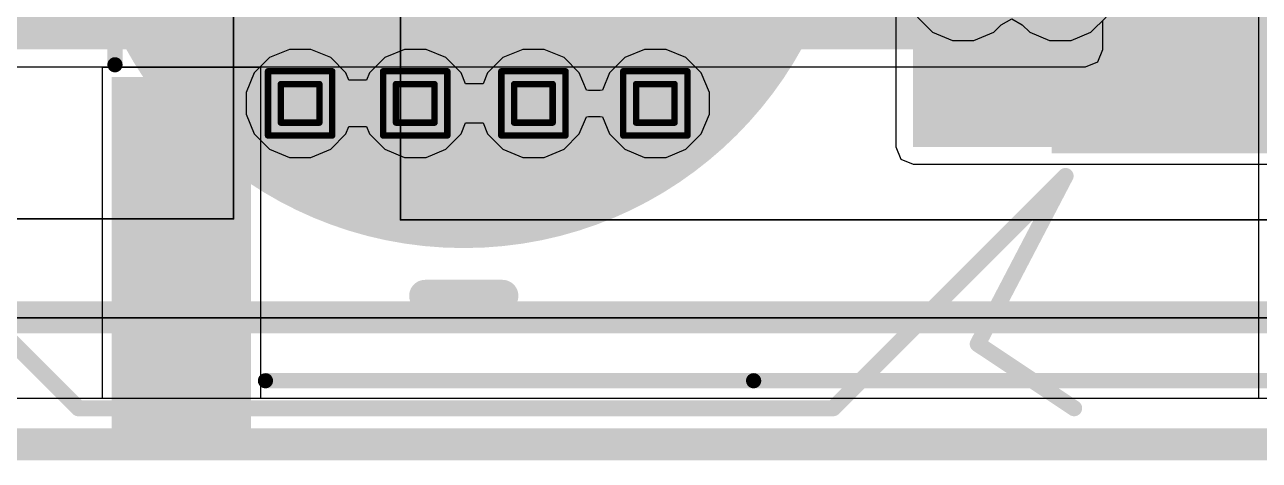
# Model space of a CAD drawing. Header units: inches. Extents: x -6 to 5433, y -4 to 5447.
# Drawn here: x 43.6 to 53.36, y -3.63 to -0.19 of the extents above; entities that cross this region are included whole.
import ezdxf

# ---------------------------------------------------------------- set-up
doc = ezdxf.new("R2010")
doc.units = ezdxf.units.IN
for name, color, linetype in [('Board_outline', 216, 'Continuous'), ('Bottom Layer', 5, 'Continuous'), ('Bottom Overlay', 54, 'Continuous'), ('Bottom Paste', 16, 'Continuous'), ('Bottom Solder', 6, 'Continuous'), ('Drill Drawing', 1, 'Continuous'), ('Ground', 16, 'Continuous'), ('Mechanical 4', 56, 'Continuous'), ('Power', 76, 'Continuous'), ('Top Layer', 1, 'Continuous'), ('Top Overlay', 2, 'Continuous'), ('Top Paste', 8, 'Continuous'), ('Top Solder', 216, 'Continuous'), ('Via Holes', 16, 'Continuous')]:
    doc.layers.add(name, color=color, linetype=linetype)

msp = doc.modelspace()

# ---------------------------------------------------------------- hatches: boundary and pattern name
at = {"layer": 'Bottom Layer'}
h = msp.add_hatch(color=5, dxfattribs=at)
edge = h.paths.add_edge_path()
edge.add_arc((47.0722, 1.0981), 3, 0, 360)
for points in [[(50.6253, -1.1519), (55.2722, -1.1519), (55.2722, 3.3481), (50.6253, 3.3481)], [(51.7722, -1.1519), (55.2722, -1.1519), (55.2722, 3.3481), (51.7722, 3.3481)], [(55.2722, -1.1519), (51.7722, -1.1519), (51.7722, 3.3481), (55.2722, 3.3481)]]:
    msp.add_hatch(color=5, dxfattribs=at).paths.add_polyline_path(points)
h = msp.add_hatch(color=5, dxfattribs=at)
edge = h.paths.add_edge_path()
edge.add_arc((45.778, -0.808), 0.3, 0, 360)
h = msp.add_hatch(color=5, dxfattribs=at)
edge = h.paths.add_edge_path()
edge.add_arc((46.6885, -0.808), 0.3, 0, 360)
h = msp.add_hatch(color=5, dxfattribs=at)
edge = h.paths.add_edge_path()
edge.add_arc((47.6228, -0.808), 0.3, 0, 360)
h = msp.add_hatch(color=5, dxfattribs=at)
edge = h.paths.add_edge_path()
edge.add_arc((48.5869, -0.808), 0.3, 0, 360)
at = {"layer": 'Bottom Paste'}
h = msp.add_hatch(color=16, dxfattribs=at)
edge = h.paths.add_edge_path()
edge.add_arc((47.0722, 1.0981), 3, 0, 360)
msp.add_hatch(color=16, dxfattribs=at).paths.add_polyline_path([(55.2722, -1.1519), (51.7722, -1.1519), (51.7722, 3.3481), (55.2722, 3.3481)])
at = {"layer": 'Bottom Solder'}
h = msp.add_hatch(color=6, dxfattribs=at)
edge = h.paths.add_edge_path()
edge.add_arc((47.0722, 1.0981), 3.0508, 0, 360)
msp.add_hatch(color=6, dxfattribs=at).paths.add_polyline_path([(55.323, -1.2027), (51.7214, -1.2027), (51.7214, 3.3989), (55.323, 3.3989)])
at = {"layer": 'Ground'}
msp.add_hatch(color=16, dxfattribs=at).paths.add_polyline_path([(42.3723, -0.381), (51.9885, -0.381), (51.9885, 2.3201), (42.3723, 2.3201)])
h = msp.add_hatch(color=16, dxfattribs=at)
edge = h.paths.add_edge_path()
edge.add_arc((45.778, -0.808), 0.3, 0, 360)
h = msp.add_hatch(color=16, dxfattribs=at)
edge = h.paths.add_edge_path()
edge.add_arc((46.6885, -0.808), 0.3, 0, 360)
h = msp.add_hatch(color=16, dxfattribs=at)
edge = h.paths.add_edge_path()
edge.add_arc((47.6228, -0.808), 0.3, 0, 360)
h = msp.add_hatch(color=16, dxfattribs=at)
edge = h.paths.add_edge_path()
edge.add_arc((48.5869, -0.808), 0.3, 0, 360)
at = {"layer": 'Power'}
h = msp.add_hatch(color=76, dxfattribs=at)
edge = h.paths.add_edge_path()
edge.add_arc((45.778, -0.808), 0.3, 0, 360)
h = msp.add_hatch(color=76, dxfattribs=at)
edge = h.paths.add_edge_path()
edge.add_arc((46.6885, -0.808), 0.3, 0, 360)
h = msp.add_hatch(color=76, dxfattribs=at)
edge = h.paths.add_edge_path()
edge.add_arc((47.6228, -0.808), 0.3, 0, 360)
h = msp.add_hatch(color=76, dxfattribs=at)
edge = h.paths.add_edge_path()
edge.add_arc((48.5869, -0.808), 0.3, 0, 360)
at = {"layer": 'Top Layer'}
h = msp.add_hatch(color=1, dxfattribs=at)
edge = h.paths.add_edge_path()
edge.add_arc((45.778, -0.808), 0.3, 0, 360)
h = msp.add_hatch(color=1, dxfattribs=at)
edge = h.paths.add_edge_path()
edge.add_arc((46.6885, -0.808), 0.3, 0, 360)
h = msp.add_hatch(color=1, dxfattribs=at)
edge = h.paths.add_edge_path()
edge.add_arc((47.6228, -0.808), 0.3, 0, 360)
h = msp.add_hatch(color=1, dxfattribs=at)
edge = h.paths.add_edge_path()
edge.add_arc((48.5869, -0.808), 0.3, 0, 360)
msp.add_hatch(color=1, dxfattribs=at).paths.add_polyline_path([(44.3394, -0.6513), (45.3394, -0.6513), (45.3394, -3.3513), (44.3394, -3.3513)])
at = {"layer": 'Top Paste'}
msp.add_hatch(color=8, dxfattribs=at).paths.add_polyline_path([(44.3394, -0.6513), (45.3394, -0.6513), (45.3394, -3.3513), (44.3394, -3.3513)])
at = {"layer": 'Top Solder'}
msp.add_hatch(color=216, dxfattribs=at).paths.add_polyline_path([(44.2886, -0.6005), (45.3902, -0.6005), (45.3902, -3.4021), (44.2886, -3.4021)])
at = {"layer": 'Via Holes'}
h = msp.add_hatch(color=7, dxfattribs=at)
edge = h.paths.add_edge_path()
edge.add_arc((45.778, -0.808), 0.15, 0, 360)
h = msp.add_hatch(color=7, dxfattribs=at)
edge = h.paths.add_edge_path()
edge.add_arc((46.6885, -0.808), 0.15, 0, 360)
h = msp.add_hatch(color=7, dxfattribs=at)
edge = h.paths.add_edge_path()
edge.add_arc((47.6228, -0.808), 0.15, 0, 360)
h = msp.add_hatch(color=7, dxfattribs=at)
edge = h.paths.add_edge_path()
edge.add_arc((48.5869, -0.808), 0.15, 0, 360)

# ---------------------------------------------------------------- linework, layer by layer
at = {"layer": 'Board_outline'}
msp.add_lwpolyline([(-4.9266, -3.505, 0.254, 0.254, 0), (66.0734, -3.505, 0.254, 0.254, 0)], format="xyseb", dxfattribs=at)
at = {"layer": 'Bottom Layer'}
for p, q in [((50.4878, 3.3481), (50.4878, -1.1519)), ((50.4878, -1.1519), (50.5281, -1.2491)), ((50.5281, -1.2491), (50.6253, -1.2894)), ((50.6253, -1.2894), (55.2722, -1.2894)), ((55.4631, -3.1425), (38.5808, -3.1425))]:
    msp.add_line(p, q, dxfattribs=at)
at = {"layer": 'Bottom Overlay'}
for points in [[(49.9933, -3.2199, 0.127, 0.127, 0), (51.8309, -1.3823, 0.127, 0.127, 0)], [(51.1363, -2.7119, 0.127, 0.127, 0), (51.8297, -1.3835, 0.127, 0.127, 0)], [(42.2463, -1.4419, 0.127, 0.127, 0), (44.0243, -3.2199, 0.127, 0.127, 0)], [(46.7674, -2.3309, 0.254, 0.254, 0), (47.377, -2.3309, 0.254, 0.254, 0)], [(51.1363, -2.7119, 0.127, 0.127, 0), (51.8983, -3.2199, 0.127, 0.127, 0)], [(44.0243, -3.2199, 0.127, 0.127, 0), (49.9933, -3.2199, 0.127, 0.127, 0)]]:
    msp.add_lwpolyline(points, format="xyseb", dxfattribs=at)
for points in [[(51.7979, -1.3835, 0.0635, 0.0635, 1), (51.8614, -1.3835, 0.0635, 0.0635, 1)], [(51.7991, -1.3823, 0.0635, 0.0635, 1), (51.8626, -1.3823, 0.0635, 0.0635, 1)], [(46.7039, -2.3309, 0.127, 0.127, 1), (46.8309, -2.3309, 0.127, 0.127, 1)], [(47.3135, -2.3309, 0.127, 0.127, 1), (47.4405, -2.3309, 0.127, 0.127, 1)], [(51.1045, -2.7119, 0.0635, 0.0635, 1), (51.168, -2.7119, 0.0635, 0.0635, 1)], [(51.1045, -2.7119, 0.0635, 0.0635, 1), (51.168, -2.7119, 0.0635, 0.0635, 1)], [(43.9925, -3.2199, 0.0635, 0.0635, 1), (44.056, -3.2199, 0.0635, 0.0635, 1)], [(43.9925, -3.2199, 0.0635, 0.0635, 1), (44.056, -3.2199, 0.0635, 0.0635, 1)], [(49.9615, -3.2199, 0.0635, 0.0635, 1), (50.025, -3.2199, 0.0635, 0.0635, 1)], [(49.9615, -3.2199, 0.0635, 0.0635, 1), (50.025, -3.2199, 0.0635, 0.0635, 1)], [(51.8665, -3.2199, 0.0635, 0.0635, 1), (51.93, -3.2199, 0.0635, 0.0635, 1)]]:
    msp.add_lwpolyline(points, format="xyseb", close=True, dxfattribs=at)
at = {"layer": 'Drill Drawing'}
for points in [[(45.524, -0.554, 0.0508, 0.0508, 0), (46.032, -0.554, 0.0508, 0.0508, 0)], [(45.524, -1.062, 0.0508, 0.0508, 0), (45.524, -0.554, 0.0508, 0.0508, 0)], [(46.032, -1.062, 0.0508, 0.0508, 0), (46.032, -0.554, 0.0508, 0.0508, 0)], [(46.4345, -0.554, 0.0508, 0.0508, 0), (46.9425, -0.554, 0.0508, 0.0508, 0)], [(46.4345, -1.062, 0.0508, 0.0508, 0), (46.4345, -0.554, 0.0508, 0.0508, 0)], [(46.9425, -1.062, 0.0508, 0.0508, 0), (46.9425, -0.554, 0.0508, 0.0508, 0)], [(47.3688, -0.554, 0.0508, 0.0508, 0), (47.8768, -0.554, 0.0508, 0.0508, 0)], [(47.3688, -1.062, 0.0508, 0.0508, 0), (47.3688, -0.554, 0.0508, 0.0508, 0)], [(47.8768, -1.062, 0.0508, 0.0508, 0), (47.8768, -0.554, 0.0508, 0.0508, 0)], [(48.3329, -0.554, 0.0508, 0.0508, 0), (48.8409, -0.554, 0.0508, 0.0508, 0)], [(48.3329, -1.062, 0.0508, 0.0508, 0), (48.3329, -0.554, 0.0508, 0.0508, 0)], [(48.8409, -1.062, 0.0508, 0.0508, 0), (48.8409, -0.554, 0.0508, 0.0508, 0)], [(45.6256, -0.6556, 0.0508, 0.0508, 0), (45.9304, -0.6556, 0.0508, 0.0508, 0)], [(45.6256, -0.9604, 0.0508, 0.0508, 0), (45.6256, -0.6556, 0.0508, 0.0508, 0)], [(45.9304, -0.9604, 0.0508, 0.0508, 0), (45.9304, -0.6556, 0.0508, 0.0508, 0)], [(46.5361, -0.6556, 0.0508, 0.0508, 0), (46.8409, -0.6556, 0.0508, 0.0508, 0)], [(46.5361, -0.9604, 0.0508, 0.0508, 0), (46.5361, -0.6556, 0.0508, 0.0508, 0)], [(46.8409, -0.9604, 0.0508, 0.0508, 0), (46.8409, -0.6556, 0.0508, 0.0508, 0)], [(47.4704, -0.6556, 0.0508, 0.0508, 0), (47.7752, -0.6556, 0.0508, 0.0508, 0)], [(47.4704, -0.9604, 0.0508, 0.0508, 0), (47.4704, -0.6556, 0.0508, 0.0508, 0)], [(47.7752, -0.9604, 0.0508, 0.0508, 0), (47.7752, -0.6556, 0.0508, 0.0508, 0)], [(48.4345, -0.6556, 0.0508, 0.0508, 0), (48.7393, -0.6556, 0.0508, 0.0508, 0)], [(48.4345, -0.9604, 0.0508, 0.0508, 0), (48.4345, -0.6556, 0.0508, 0.0508, 0)], [(48.7393, -0.9604, 0.0508, 0.0508, 0), (48.7393, -0.6556, 0.0508, 0.0508, 0)], [(45.6256, -0.9604, 0.0508, 0.0508, 0), (45.9304, -0.9604, 0.0508, 0.0508, 0)], [(46.5361, -0.9604, 0.0508, 0.0508, 0), (46.8409, -0.9604, 0.0508, 0.0508, 0)], [(47.4704, -0.9604, 0.0508, 0.0508, 0), (47.7752, -0.9604, 0.0508, 0.0508, 0)], [(48.4345, -0.9604, 0.0508, 0.0508, 0), (48.7393, -0.9604, 0.0508, 0.0508, 0)], [(45.524, -1.062, 0.0508, 0.0508, 0), (46.032, -1.062, 0.0508, 0.0508, 0)], [(46.4345, -1.062, 0.0508, 0.0508, 0), (46.9425, -1.062, 0.0508, 0.0508, 0)], [(47.3688, -1.062, 0.0508, 0.0508, 0), (47.8768, -1.062, 0.0508, 0.0508, 0)], [(48.3329, -1.062, 0.0508, 0.0508, 0), (48.8409, -1.062, 0.0508, 0.0508, 0)]]:
    msp.add_lwpolyline(points, format="xyseb", dxfattribs=at)
for points in [[(45.5113, -0.554, 0.0254, 0.0254, 1), (45.5367, -0.554, 0.0254, 0.0254, 1)], [(45.5113, -0.554, 0.0254, 0.0254, 1), (45.5367, -0.554, 0.0254, 0.0254, 1)], [(46.0193, -0.554, 0.0254, 0.0254, 1), (46.0447, -0.554, 0.0254, 0.0254, 1)], [(46.0193, -0.554, 0.0254, 0.0254, 1), (46.0447, -0.554, 0.0254, 0.0254, 1)], [(46.4218, -0.554, 0.0254, 0.0254, 1), (46.4472, -0.554, 0.0254, 0.0254, 1)], [(46.4218, -0.554, 0.0254, 0.0254, 1), (46.4472, -0.554, 0.0254, 0.0254, 1)], [(46.9298, -0.554, 0.0254, 0.0254, 1), (46.9552, -0.554, 0.0254, 0.0254, 1)], [(46.9298, -0.554, 0.0254, 0.0254, 1), (46.9552, -0.554, 0.0254, 0.0254, 1)], [(47.3561, -0.554, 0.0254, 0.0254, 1), (47.3815, -0.554, 0.0254, 0.0254, 1)], [(47.3561, -0.554, 0.0254, 0.0254, 1), (47.3815, -0.554, 0.0254, 0.0254, 1)], [(47.8641, -0.554, 0.0254, 0.0254, 1), (47.8895, -0.554, 0.0254, 0.0254, 1)], [(47.8641, -0.554, 0.0254, 0.0254, 1), (47.8895, -0.554, 0.0254, 0.0254, 1)], [(48.3202, -0.554, 0.0254, 0.0254, 1), (48.3456, -0.554, 0.0254, 0.0254, 1)], [(48.3202, -0.554, 0.0254, 0.0254, 1), (48.3456, -0.554, 0.0254, 0.0254, 1)], [(48.8282, -0.554, 0.0254, 0.0254, 1), (48.8536, -0.554, 0.0254, 0.0254, 1)], [(48.8282, -0.554, 0.0254, 0.0254, 1), (48.8536, -0.554, 0.0254, 0.0254, 1)], [(45.6129, -0.6556, 0.0254, 0.0254, 1), (45.6383, -0.6556, 0.0254, 0.0254, 1)], [(45.6129, -0.6556, 0.0254, 0.0254, 1), (45.6383, -0.6556, 0.0254, 0.0254, 1)], [(45.9177, -0.6556, 0.0254, 0.0254, 1), (45.9431, -0.6556, 0.0254, 0.0254, 1)], [(45.9177, -0.6556, 0.0254, 0.0254, 1), (45.9431, -0.6556, 0.0254, 0.0254, 1)], [(46.5234, -0.6556, 0.0254, 0.0254, 1), (46.5488, -0.6556, 0.0254, 0.0254, 1)], [(46.5234, -0.6556, 0.0254, 0.0254, 1), (46.5488, -0.6556, 0.0254, 0.0254, 1)], [(46.8282, -0.6556, 0.0254, 0.0254, 1), (46.8536, -0.6556, 0.0254, 0.0254, 1)], [(46.8282, -0.6556, 0.0254, 0.0254, 1), (46.8536, -0.6556, 0.0254, 0.0254, 1)], [(47.4577, -0.6556, 0.0254, 0.0254, 1), (47.4831, -0.6556, 0.0254, 0.0254, 1)], [(47.4577, -0.6556, 0.0254, 0.0254, 1), (47.4831, -0.6556, 0.0254, 0.0254, 1)], [(47.7625, -0.6556, 0.0254, 0.0254, 1), (47.7879, -0.6556, 0.0254, 0.0254, 1)], [(47.7625, -0.6556, 0.0254, 0.0254, 1), (47.7879, -0.6556, 0.0254, 0.0254, 1)], [(48.4218, -0.6556, 0.0254, 0.0254, 1), (48.4472, -0.6556, 0.0254, 0.0254, 1)], [(48.4218, -0.6556, 0.0254, 0.0254, 1), (48.4472, -0.6556, 0.0254, 0.0254, 1)], [(48.7266, -0.6556, 0.0254, 0.0254, 1), (48.752, -0.6556, 0.0254, 0.0254, 1)], [(48.7266, -0.6556, 0.0254, 0.0254, 1), (48.752, -0.6556, 0.0254, 0.0254, 1)], [(45.6129, -0.9604, 0.0254, 0.0254, 1), (45.6383, -0.9604, 0.0254, 0.0254, 1)], [(45.6129, -0.9604, 0.0254, 0.0254, 1), (45.6383, -0.9604, 0.0254, 0.0254, 1)], [(45.9177, -0.9604, 0.0254, 0.0254, 1), (45.9431, -0.9604, 0.0254, 0.0254, 1)], [(45.9177, -0.9604, 0.0254, 0.0254, 1), (45.9431, -0.9604, 0.0254, 0.0254, 1)], [(46.5234, -0.9604, 0.0254, 0.0254, 1), (46.5488, -0.9604, 0.0254, 0.0254, 1)], [(46.5234, -0.9604, 0.0254, 0.0254, 1), (46.5488, -0.9604, 0.0254, 0.0254, 1)], [(46.8282, -0.9604, 0.0254, 0.0254, 1), (46.8536, -0.9604, 0.0254, 0.0254, 1)], [(46.8282, -0.9604, 0.0254, 0.0254, 1), (46.8536, -0.9604, 0.0254, 0.0254, 1)], [(47.4577, -0.9604, 0.0254, 0.0254, 1), (47.4831, -0.9604, 0.0254, 0.0254, 1)], [(47.4577, -0.9604, 0.0254, 0.0254, 1), (47.4831, -0.9604, 0.0254, 0.0254, 1)], [(47.7625, -0.9604, 0.0254, 0.0254, 1), (47.7879, -0.9604, 0.0254, 0.0254, 1)], [(47.7625, -0.9604, 0.0254, 0.0254, 1), (47.7879, -0.9604, 0.0254, 0.0254, 1)], [(48.4218, -0.9604, 0.0254, 0.0254, 1), (48.4472, -0.9604, 0.0254, 0.0254, 1)], [(48.4218, -0.9604, 0.0254, 0.0254, 1), (48.4472, -0.9604, 0.0254, 0.0254, 1)], [(48.7266, -0.9604, 0.0254, 0.0254, 1), (48.752, -0.9604, 0.0254, 0.0254, 1)], [(48.7266, -0.9604, 0.0254, 0.0254, 1), (48.752, -0.9604, 0.0254, 0.0254, 1)], [(45.5113, -1.062, 0.0254, 0.0254, 1), (45.5367, -1.062, 0.0254, 0.0254, 1)], [(45.5113, -1.062, 0.0254, 0.0254, 1), (45.5367, -1.062, 0.0254, 0.0254, 1)], [(46.0193, -1.062, 0.0254, 0.0254, 1), (46.0447, -1.062, 0.0254, 0.0254, 1)], [(46.0193, -1.062, 0.0254, 0.0254, 1), (46.0447, -1.062, 0.0254, 0.0254, 1)], [(46.4218, -1.062, 0.0254, 0.0254, 1), (46.4472, -1.062, 0.0254, 0.0254, 1)], [(46.4218, -1.062, 0.0254, 0.0254, 1), (46.4472, -1.062, 0.0254, 0.0254, 1)], [(46.9298, -1.062, 0.0254, 0.0254, 1), (46.9552, -1.062, 0.0254, 0.0254, 1)], [(46.9298, -1.062, 0.0254, 0.0254, 1), (46.9552, -1.062, 0.0254, 0.0254, 1)], [(47.3561, -1.062, 0.0254, 0.0254, 1), (47.3815, -1.062, 0.0254, 0.0254, 1)], [(47.3561, -1.062, 0.0254, 0.0254, 1), (47.3815, -1.062, 0.0254, 0.0254, 1)], [(47.8641, -1.062, 0.0254, 0.0254, 1), (47.8895, -1.062, 0.0254, 0.0254, 1)], [(47.8641, -1.062, 0.0254, 0.0254, 1), (47.8895, -1.062, 0.0254, 0.0254, 1)], [(48.3202, -1.062, 0.0254, 0.0254, 1), (48.3456, -1.062, 0.0254, 0.0254, 1)], [(48.3202, -1.062, 0.0254, 0.0254, 1), (48.3456, -1.062, 0.0254, 0.0254, 1)], [(48.8282, -1.062, 0.0254, 0.0254, 1), (48.8536, -1.062, 0.0254, 0.0254, 1)], [(48.8282, -1.062, 0.0254, 0.0254, 1), (48.8536, -1.062, 0.0254, 0.0254, 1)]]:
    msp.add_lwpolyline(points, format="xyseb", close=True, dxfattribs=at)
at = {"layer": 'Ground'}
for p, q in [((52.126, -0.381), (52.126, -0.1511)), ((52.0857, -0.4782), (52.126, -0.381)), ((51.9885, -0.5185), (52.0857, -0.4782)), ((42.3723, -0.5185), (51.9885, -0.5185)), ((56.6388, -3.1425), (37.0805, -3.1425))]:
    msp.add_line(p, q, dxfattribs=at)
at = {"layer": 'Mechanical 4'}
for points in [[(45.2521, -1.7221, 0.0127, 0.0127, 0), (45.2521, 2.3279, 0.0127, 0.0127, 0)], [(46.5722, -1.7299, 0.0127, 0.0127, 0), (46.5722, 2.3201, 0.0127, 0.0127, 0)], [(27.0021, -1.7221, 0.0127, 0.0127, 0), (45.2521, -1.7221, 0.0127, 0.0127, 0)], [(46.5722, -1.7299, 0.0127, 0.0127, 0), (59.8222, -1.7299, 0.0127, 0.0127, 0)], [(-2.5, -2.5, 0.254, 0.254, 0), (67.5, -2.5, 0.254, 0.254, 0)], [(-2.5028, -2.505, 0.0127, 0.0127, 0), (67.4972, -2.505, 0.0127, 0.0127, 0)]]:
    msp.add_lwpolyline(points, format="xyseb", dxfattribs=at)
for points in [[(45.2489, -1.7221, 0.00635, 0.00635, 1), (45.2553, -1.7221, 0.00635, 0.00635, 1)], [(45.2489, -1.7221, 0.00635, 0.00635, 1), (45.2553, -1.7221, 0.00635, 0.00635, 1)], [(46.5691, -1.7299, 0.00635, 0.00635, 1), (46.5754, -1.7299, 0.00635, 0.00635, 1)], [(46.5691, -1.7299, 0.00635, 0.00635, 1), (46.5754, -1.7299, 0.00635, 0.00635, 1)]]:
    msp.add_lwpolyline(points, format="xyseb", close=True, dxfattribs=at)
at = {"layer": 'Power'}
for p, q in [((50.6594, -0.1257), (50.7795, -0.2458)), ((51.2633, -0.2458), (51.3225, -0.1866)), ((51.3225, -0.1866), (51.4054, -0.1385)), ((51.4054, -0.1385), (51.4884, -0.1866)), ((51.4884, -0.1866), (51.5476, -0.2458)), ((52.0313, -0.2458), (52.1514, -0.1257)), ((50.7795, -0.2458), (50.9365, -0.3108)), ((51.1063, -0.3108), (51.2633, -0.2458)), ((51.5476, -0.2458), (51.7045, -0.3108)), ((51.8744, -0.3108), (52.0313, -0.2458)), ((45.6931, -0.381), (45.5361, -0.446)), ((45.8629, -0.381), (45.6931, -0.381)), ((46.0199, -0.446), (45.8629, -0.381)), ((46.6036, -0.381), (46.4467, -0.446)), ((46.7735, -0.381), (46.6036, -0.381)), ((46.9304, -0.446), (46.7735, -0.381)), ((47.5379, -0.381), (47.381, -0.446)), ((47.7078, -0.381), (47.5379, -0.381)), ((47.8647, -0.446), (47.7078, -0.381)), ((48.5019, -0.381), (48.345, -0.446)), ((48.6718, -0.381), (48.5019, -0.381)), ((48.8287, -0.446), (48.6718, -0.381)), ((50.9365, -0.3108), (51.1063, -0.3108)), ((51.7045, -0.3108), (51.8744, -0.3108)), ((45.5361, -0.446), (45.416, -0.5661)), ((46.14, -0.5661), (46.0199, -0.446)), ((46.4467, -0.446), (46.3265, -0.5661)), ((47.0505, -0.5661), (46.9304, -0.446)), ((47.381, -0.446), (47.2608, -0.5661)), ((47.9848, -0.5661), (47.8647, -0.446)), ((48.345, -0.446), (48.2249, -0.5661)), ((48.9489, -0.5661), (48.8287, -0.446)), ((45.416, -0.5661), (45.351, -0.7231)), ((46.1645, -0.6254), (46.14, -0.5661)), ((46.3265, -0.5661), (46.302, -0.6254)), ((47.087, -0.6541), (47.0505, -0.5661)), ((47.2608, -0.5661), (47.2244, -0.6541)), ((48.0414, -0.7026), (47.9848, -0.5661)), ((48.2249, -0.5661), (48.1684, -0.7026)), ((49.0139, -0.7231), (48.9489, -0.5661)), ((46.302, -0.6254), (46.1645, -0.6254)), ((47.2244, -0.6541), (47.087, -0.6541)), ((45.351, -0.7231), (45.351, -0.8929)), ((48.0579, -0.7054), (48.0414, -0.7026)), ((48.1519, -0.7054), (48.0579, -0.7054)), ((48.1684, -0.7026), (48.1519, -0.7054)), ((49.0139, -0.8929), (49.0139, -0.7231)), ((45.351, -0.8929), (45.416, -1.0499)), ((47.0505, -1.0499), (47.087, -0.9619)), ((47.087, -0.9619), (47.2244, -0.9619)), ((47.2244, -0.9619), (47.2608, -1.0499)), ((47.9848, -1.0499), (48.0414, -0.9134)), ((48.0414, -0.9134), (48.0579, -0.9106)), ((48.0579, -0.9106), (48.1519, -0.9106)), ((48.1519, -0.9106), (48.1684, -0.9134)), ((48.1684, -0.9134), (48.2249, -1.0499)), ((48.9489, -1.0499), (49.0139, -0.8929)), ((45.416, -1.0499), (45.5361, -1.17)), ((46.0199, -1.17), (46.14, -1.0499)), ((46.14, -1.0499), (46.1645, -0.9906)), ((46.1645, -0.9906), (46.302, -0.9906)), ((46.302, -0.9906), (46.3265, -1.0499)), ((46.3265, -1.0499), (46.4467, -1.17)), ((46.9304, -1.17), (47.0505, -1.0499)), ((47.2608, -1.0499), (47.381, -1.17)), ((47.8647, -1.17), (47.9848, -1.0499)), ((48.2249, -1.0499), (48.345, -1.17)), ((48.8287, -1.17), (48.9489, -1.0499)), ((45.5361, -1.17), (45.6931, -1.235)), ((45.8629, -1.235), (46.0199, -1.17)), ((46.4467, -1.17), (46.6036, -1.235)), ((46.7735, -1.235), (46.9304, -1.17)), ((47.381, -1.17), (47.5379, -1.235)), ((47.7078, -1.235), (47.8647, -1.17)), ((48.345, -1.17), (48.5019, -1.235)), ((48.6718, -1.235), (48.8287, -1.17)), ((45.6931, -1.235), (45.8629, -1.235)), ((46.6036, -1.235), (46.7735, -1.235)), ((47.5379, -1.235), (47.7078, -1.235)), ((48.5019, -1.235), (48.6718, -1.235)), ((58.8518, -3.1425), (37.0805, -3.1425))]:
    msp.add_line(p, q, dxfattribs=at)
at = {"layer": 'Top Layer'}
for p, q in [((53.3549, 0.52), (53.3549, -3.1425)), ((50.6594, -0.1257), (50.7795, -0.2458)), ((51.2633, -0.2458), (51.3225, -0.1866)), ((51.3225, -0.1866), (51.4054, -0.1385)), ((51.4054, -0.1385), (51.4884, -0.1866)), ((51.4884, -0.1866), (51.5476, -0.2458)), ((52.0313, -0.2458), (52.1514, -0.1257)), ((50.7795, -0.2458), (50.9365, -0.3108)), ((51.1063, -0.3108), (51.2633, -0.2458)), ((51.5476, -0.2458), (51.7045, -0.3108)), ((51.8744, -0.3108), (52.0313, -0.2458)), ((50.9365, -0.3108), (51.1063, -0.3108)), ((51.7045, -0.3108), (51.8744, -0.3108)), ((45.4664, -0.5243), (44.2124, -0.5243)), ((44.2124, -0.5243), (44.2124, -3.1425)), ((45.4664, -3.1425), (45.4664, -0.5243)), ((44.2124, -3.1425), (42.1894, -3.1425)), ((53.3549, -3.1425), (45.4664, -3.1425))]:
    msp.add_line(p, q, dxfattribs=at)
msp.add_lwpolyline([(46.6885, -0.808, 0.254, 0.254, 0), (46.6885, 1.497, 0.254, 0.254, 0)], format="xyseb", dxfattribs=at)
msp.add_lwpolyline([(46.625, -0.808, 0.127, 0.127, 1), (46.752, -0.808, 0.127, 0.127, 1)], format="xyseb", close=True, dxfattribs=at)
at = {"layer": 'Top Overlay'}
for points in [[(44.3139, 1.2476, 0.12, 0.12, 0), (44.314, -0.5024, 0.12, 0.12, 0)], [(45.5039, -3.0024, 0.12, 0.12, 0), (49.364, -3.0024, 0.12, 0.12, 0)], [(49.364, -3.0024, 0.12, 0.12, 0), (54.124, -3.0024, 0.12, 0.12, 0)]]:
    msp.add_lwpolyline(points, format="xyseb", dxfattribs=at)
for points in [[(44.284, -0.5024, 0.06, 0.06, 1), (44.344, -0.5024, 0.06, 0.06, 1)], [(45.4739, -3.0024, 0.06, 0.06, 1), (45.5339, -3.0024, 0.06, 0.06, 1)], [(49.334, -3.0024, 0.06, 0.06, 1), (49.394, -3.0024, 0.06, 0.06, 1)], [(49.334, -3.0024, 0.06, 0.06, 1), (49.394, -3.0024, 0.06, 0.06, 1)]]:
    msp.add_lwpolyline(points, format="xyseb", close=True, dxfattribs=at)

doc.saveas('drawing.dxf')
